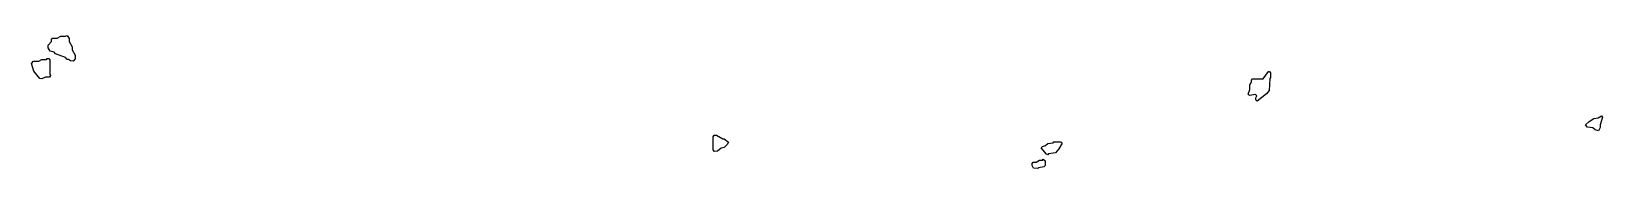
# Model space of a CAD drawing. Header units: millimetres. Extents: x 0 to 5855, y 0 to 497.
import ezdxf

# ---------------------------------------------------------------- set-up
doc = ezdxf.new("R2010")
doc.units = ezdxf.units.MM
doc.layers.add('C', color=7, linetype='Continuous')

msp = doc.modelspace()

# ---------------------------------------------------------------- linework, layer by layer
at = {"layer": 'C'}
for points in [[(138.7, 407.4), (132.9, 407.4), (127.2, 414.3), (90.1, 428.1), (84.3, 435), (70, 438.5), (62.9, 450.6), (62.9, 461), (74.3, 474.8), (74.3, 481.7), (78.6, 487), (95.8, 487), (110.1, 493.9), (127.2, 493.9), (133, 497.4), (140.2, 485.2), (140.2, 474.8), (151.6, 454.1), (151.6, 443.8), (163.1, 423), (163.1, 409.2), (155.9, 400.5), (145.8, 402.2), (138.7, 407.4)], [(8.6, 364.3), (0, 392), (7.2, 400.7), (27.2, 400.7), (38.7, 407.6), (55.8, 407.6), (58.6, 411), (64.4, 411), (68.8, 405.8), (68.8, 354), (71.7, 347.1), (67.3, 341.8), (53, 341.8), (38.7, 334.9), (31.5, 336.6), (8.6, 364.3)], [(4562.9, 257.3), (4562.9, 264.2), (4565.7, 271.1), (4561.5, 276.2), (4538.6, 272.7), (4534.3, 278), (4540, 295.3), (4540, 312.6), (4545.7, 322.9), (4545.7, 329.8), (4550.1, 335.1), (4590.1, 335.1), (4610.1, 362.7), (4613, 362.7), (4617.4, 357.5), (4617.4, 340.1), (4614.5, 336.7), (4611.6, 291.8), (4601.6, 279.7), (4567.2, 252), (4562.9, 257.3)], [(5827.2, 145), (5818.6, 151.9), (5798.6, 155.4), (5791.4, 164.1), (5804.3, 176.3), (5821.5, 186.6), (5838.6, 190.1), (5850.1, 197), (5854.5, 191.7), (5845.9, 164.1), (5845.9, 153.7), (5838.7, 141.5), (5827.2, 145)], [(2545.8, 63.9), (2540, 70.8), (2540, 119.2), (2544.4, 124.5), (2553, 124.5), (2575.9, 110.7), (2581.6, 110.7), (2597.4, 98.5), (2593, 89.8), (2581.6, 79.4), (2570.2, 76), (2555.9, 65.6), (2545.8, 63.9)], [(3782.9, 53.5), (3762.8, 77.8), (3767.2, 83), (3778.6, 86.5), (3787.2, 93.4), (3807.2, 96.9), (3810.1, 100.3), (3835.9, 100.3), (3840.2, 95.1), (3828.8, 74.3), (3815.9, 58.7), (3790.2, 55.2), (3787.3, 51.8), (3782.9, 53.5)], [(3734.3, 1.7), (3728.6, 12.2), (3728.6, 19.1), (3732.9, 24.4), (3744.4, 24.4), (3755.8, 31.3), (3767.2, 31.3), (3770.1, 34.8), (3777.4, 29.5), (3777.4, 12.2), (3773, 6.9), (3753, 3.5), (3750.2, 0), (3734.3, 1.7)]]:
    msp.add_lwpolyline(points, close=True, dxfattribs=at)

doc.saveas('drawing.dxf')
